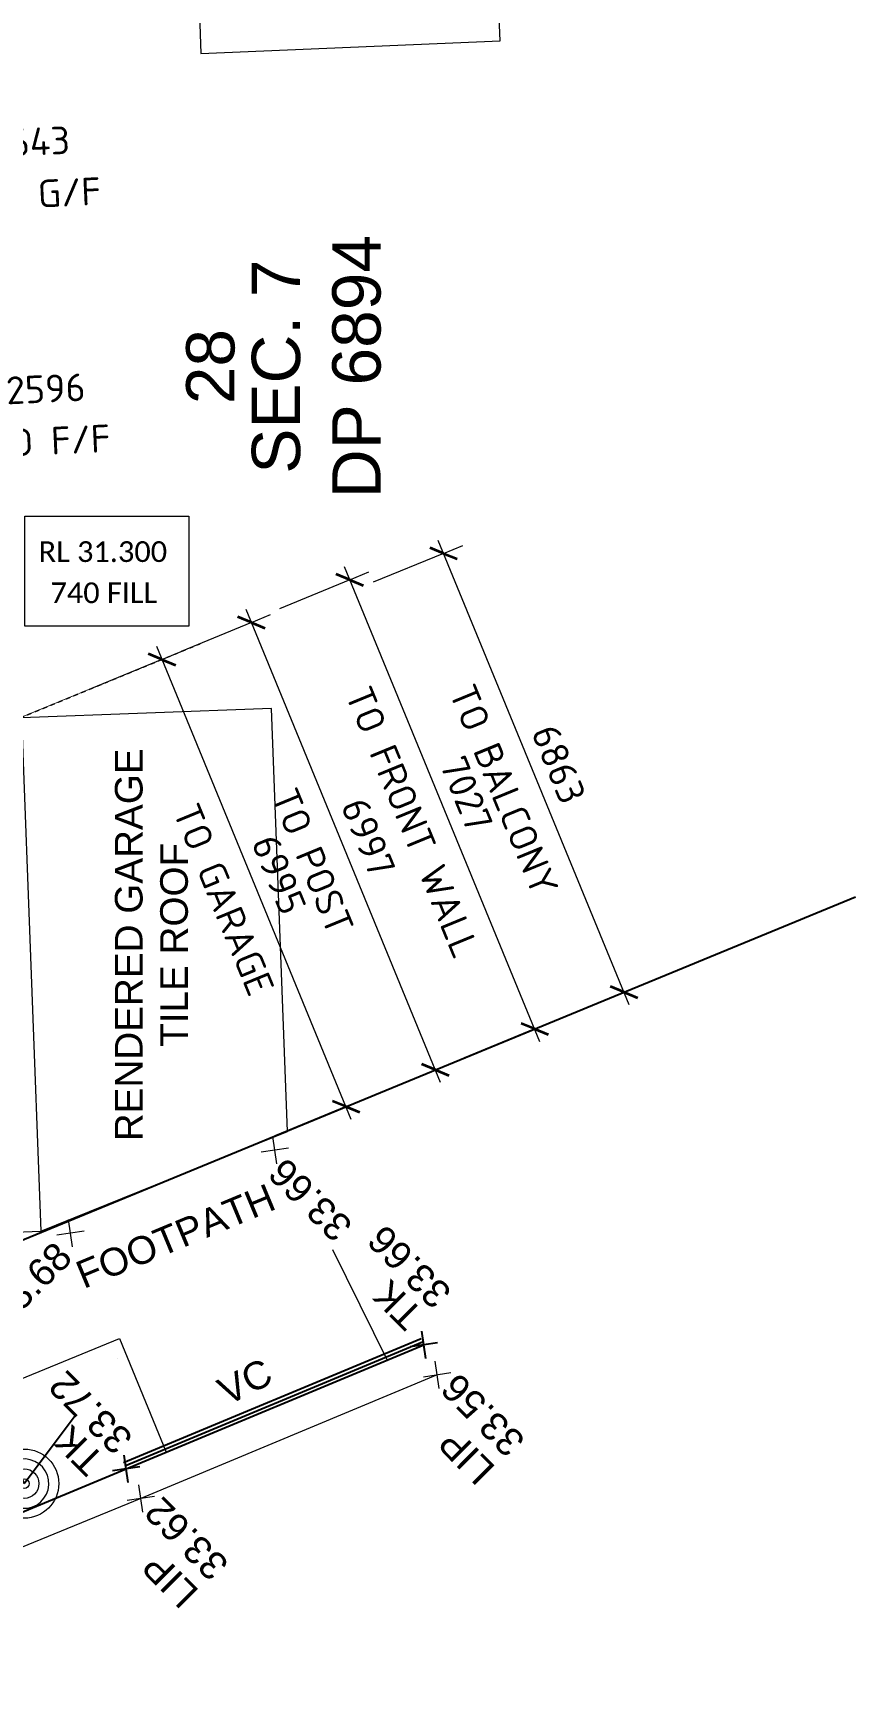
# Model space of a CAD drawing. Header units: millimetres. Extents: x 8828 to 55129, y -16380 to 46418.
# Drawn here: x 43231 to 55129, y -3418 to 20711 of the extents above; entities that cross this region are included whole.
import ezdxf

# ---------------------------------------------------------------- set-up
doc = ezdxf.new("R2010")
doc.units = ezdxf.units.MM
for name, pattern in [('Dash 2_5mm', [5, 2.5, -2.5]), ('IMPORT-12 _2_', [0]), ('IMPORT-OV_HD', [26200, 4500, -1000, 0, -5500, 9000, -1700, 4500, 0])]:
    doc.linetypes.add(name, pattern=pattern)
for name, color, linetype, lineweight in [('21522 - 49 Balls Head Road_ Waverton - DETAIL - Ver B_CLEAN_dwg', 8, 'Continuous', 9), ('A-ANNO-DIMS', 211, 'Continuous', 9), ('A-ANNO-DIMS-200', 211, 'Continuous', 9), ('A-DETL', 90, 'Continuous', 9), ('ADJOINING', 250, 'Continuous', 25), ('BUILD', 7, 'Continuous', 9), ('G-ANNO-TEXT', 231, 'Continuous', 9), ('KERB', 250, 'Continuous', 25), ('KERB_PT_CODE', 250, 'Continuous', 25), ('KERB_PT_HEIGHT', 250, 'Continuous', 25), ('LIP', 7, 'Continuous', 9), ('LIP_PT_CODE', 7, 'Continuous', 9), ('LIP_PT_HEIGHT', 7, 'Continuous', 9), ('SERV', 7, 'Continuous', 9), ('SERVELECT', 250, 'IMPORT-12 _2_', 25), ('SURFACE', 7, 'Continuous', 9), ('TEXT', 7, 'Continuous', 9), ('TEXT35', 7, 'Continuous', 9), ('TOPO', 7, 'Continuous', 9), ('TOPO_PT_HEIGHT', 7, 'Continuous', 9), ('TREE', 250, 'Continuous', 25)]:
    doc.layers.add(name, color=color, linetype=linetype, lineweight=lineweight)
doc.styles.add('Arial', font='arial.ttf', dxfattribs={"height": 400})
doc.styles.add('Arial_1', font='arial.ttf', dxfattribs={"height": 700})
doc.styles.add('Calibri', font='calibri.ttf', dxfattribs={"height": 300})
doc.styles.add('ISOCPEUR_2', font='ISOCPEUR.ttf', dxfattribs={"height": 400})
doc.dimstyles.new('BLUE_-_2_0mm_ISOCPEUR_2', dxfattribs={"dimscale": 304.8, "dimtxt": 401.101988, "dimasz": 0.984252, "dimexe": 0.984252, "dimexo": 0.0625, "dimgap": 0.19685, "dimtad": 1, "dimdec": 0, "dimzin": 0, "dimdsep": 46, "dimtxsty": 'ISOCPEUR_2', "dimblk1": 'OBLIQUE', "dimblk2": 'OBLIQUE', "dimsah": 1, "dimcen": 0.09, "dimdle": 0.656168, "dimazin": 0, "dimtfac": 1, "dimtdec": 4, "dimtix": 1, "dimtmove": 0, "dimatfit": 3, "dimfxl": 3.608924, "dimfxlon": 1, "dimtvp": 1, "dimtolj": 1, "dimtzin": 0, "dimarcsym": 2})
doc.dimstyles.new('BLUE_-_2_0mm_ISOCPEUR_2_2', dxfattribs={"dimscale": 304.8, "dimtxt": 401.101988, "dimasz": 0.984252, "dimexe": 0.984252, "dimexo": 0.0625, "dimgap": 0.19685, "dimtad": 1, "dimdec": 0, "dimzin": 0, "dimdsep": 46, "dimtxsty": 'ISOCPEUR_2', "dimblk1": 'OBLIQUE', "dimblk2": 'OBLIQUE', "dimsah": 1, "dimcen": 0.09, "dimdle": 0.656168, "dimazin": 0, "dimtfac": 1, "dimtdec": 4, "dimtix": 1, "dimtmove": 1, "dimatfit": 3, "dimfxl": 3.608924, "dimfxlon": 1, "dimtvp": 1, "dimtolj": 1, "dimtzin": 0, "dimarcsym": 2})
doc.dimstyles.new('PINK_-_2_0mm_ISOCPEUR_1', dxfattribs={"dimscale": 304.8, "dimtxt": 401.101988, "dimasz": 0.984252, "dimexe": 0.984252, "dimexo": 0.0625, "dimgap": 0.19685, "dimtad": 1, "dimdec": 0, "dimzin": 0, "dimdsep": 46, "dimtxsty": 'ISOCPEUR_2', "dimblk1": 'OBLIQUE', "dimblk2": 'OBLIQUE', "dimsah": 1, "dimcen": 0.09, "dimdle": 0.656168, "dimazin": 0, "dimtfac": 1, "dimtdec": 4, "dimtix": 1, "dimtmove": 1, "dimatfit": 3, "dimfxl": 3.608924, "dimfxlon": 1, "dimtvp": 1, "dimtolj": 1, "dimtzin": 0, "dimarcsym": 2})
doc.dimstyles.new('PINK_-_2_0mm_ISOCPEUR_2', dxfattribs={"dimscale": 304.8, "dimtxt": 401.101988, "dimasz": 0.984252, "dimexe": 0.984252, "dimexo": 0.0625, "dimgap": 0.19685, "dimtad": 1, "dimdec": 0, "dimzin": 0, "dimdsep": 46, "dimtxsty": 'ISOCPEUR_2', "dimblk1": 'OBLIQUE', "dimblk2": 'OBLIQUE', "dimsah": 1, "dimcen": 0.09, "dimdle": 0.656168, "dimazin": 0, "dimtfac": 1, "dimtdec": 4, "dimtix": 1, "dimtmove": 0, "dimatfit": 3, "dimfxl": 3.608924, "dimfxlon": 1, "dimtvp": 1, "dimtolj": 1, "dimtzin": 0, "dimarcsym": 2})

# ---------------------------------------------------------------- blocks, each defined once
blk = doc.blocks.new('21522 - 49 Balls Head Road_ Waverton - DETAIL - Ver B_CLEAN_dwg_PP-2011417-Site Plan')
at = {"layer": 'SERV', "color": 8}
for radius in [0.5, 0.214, 0.0714]:
    blk.add_circle((0.004, -1.347), radius, dxfattribs=at)
for start, end in [(90, 180), (360, 90), (180, 360)]:
    blk.add_arc((0.004, -1.347), 0.357, start, end, dxfattribs=at)
blk = doc.blocks.new('21522 - 49 Balls Head Road_ Waverton - DETAIL - Ver B_CLEAN_dwg_POINT_CROSS-2011420-Site Plan')
at = {"layer": 'LIP', "color": 8}
for p, q in [((-16835, -42001), (-16439, -41942)), ((-16607, -42170), (-16666, -41774))]:
    blk.add_line(p, q, dxfattribs=at)
blk = doc.blocks.new('21522 - 49 Balls Head Road_ Waverton - DETAIL - Ver B_CLEAN_dwg_POINT_CROSS-2011421-Site Plan')
at = {"layer": 'KERB', "color": 55}
for p, q in [((-16405, -41790), (-16009, -41732)), ((-16178, -41959), (-16237, -41563))]:
    blk.add_line(p, q, dxfattribs=at)
blk = doc.blocks.new('21522 - 49 Balls Head Road_ Waverton - DETAIL - Ver B_CLEAN_dwg_POINT_CROSS-2011422-Site Plan')
at = {"layer": 'TOPO', "color": 8}
for p, q in [((-11793, -43940), (-11397, -43882)), ((-11566, -44109), (-11625, -43713))]:
    blk.add_line(p, q, dxfattribs=at)
blk = doc.blocks.new('21522 - 49 Balls Head Road_ Waverton - DETAIL - Ver B_CLEAN_dwg_POINT_CROSS-2011423-Site Plan')
at = {"layer": 'KERB', "color": 55}
for p, q in [((-14611, -46096), (-14215, -46037)), ((-14383, -46264), (-14442, -45869))]:
    blk.add_line(p, q, dxfattribs=at)
blk = doc.blocks.new('21522 - 49 Balls Head Road_ Waverton - DETAIL - Ver B_CLEAN_dwg_POINT_CROSS-2011424-Site Plan')
at = {"layer": 'LIP', "color": 8}
for p, q in [((-14819, -46458), (-14878, -46062)), ((-15046, -46289), (-14650, -46230))]:
    blk.add_line(p, q, dxfattribs=at)
blk = doc.blocks.new('21522 - 49 Balls Head Road_ Waverton - DETAIL - Ver B_CLEAN_dwg_POINT_CROSS-2011446-Site Plan')
at = {"layer": 'TOPO', "color": 8}
for p, q in [((-12770, -41152), (-12828, -40757)), ((-12997, -40984), (-12601, -40925))]:
    blk.add_line(p, q, dxfattribs=at)
blk = doc.blocks.new('21522 - 49 Balls Head Road_ Waverton - DETAIL - Ver B_CLEAN_dwg_TREE-2011447-Site Plan')
at = {"layer": 'TREE', "color": 55}
for p, q in [((-0.0262, 0.4994), (-0.0099, 0.2709)), ((0.304, -0.0121), (0.4999, 0.013)), ((-0.4976, -0.0497), (-0.3106, -0.021)), ((0.0299, -0.3201), (0.0576, -0.4967))]:
    blk.add_line(p, q, dxfattribs=at)
at = {"layer": 'TREE', "color": 55, "flags": 128}
for points in [[(0.3386, 0.368), (0.0715, 0.0679), (0.3004, 0.3998)], [(-0.3616, 0.3455), (-0.1013, 0.0679), (-0.4074, 0.29)], [(0.3433, -0.3636), (0.0881, -0.0798), (0.3811, -0.3238)], [(-0.2859, -0.4103), (-0.0714, -0.1047), (-0.3301, -0.3757)]]:
    blk.add_lwpolyline(points, dxfattribs=at)
at = {"layer": 'TREE', "color": 55}
blk.add_circle((-0.0034, -0.0079), 0.025, dxfattribs=at)
for start, end in [(93.0053, 136.3056), (53.1289, 89.229), (1.5798, 47.3797), (144.5924, 180.5924), (319.6905, 356.4903), (185.7944, 228.6948), (276.6504, 313.3505), (235.1641, 272.664)]:
    blk.add_arc((0, 0), 0.5001, start, end, dxfattribs=at)
blk = doc.blocks.new('21522 - 49 Balls Head Road_ Waverton - DETAIL - Ver B_CLEAN_dwg-1460006-Site Plan')
at = {"layer": 'ADJOINING', "color": 55}
blk.add_line((-13236, -39427), (-7933, -52315), dxfattribs=at)
at = {"layer": 'BUILD', "color": 8, "flags": 128}
for points in [[(-12805, -39526), (-12768, -40525), (-11329, -44095), (-5209, -43864), (-5345, -40245), (-12768, -40525)], [(20773, -45647), (20650, -42247), (12401, -42547), (12319, -40503), (8145, -40645), (8216, -42708), (4264, -42843), (4449, -47174), (6413, -47090), (6615, -51822)]]:
    blk.add_lwpolyline(points, dxfattribs=at)
at = {"layer": 'KERB', "color": 55}
for p, q in [((-16161, -41742), (-14367, -46047)), ((-16115, -41722), (-14320, -46028))]:
    blk.add_line(p, q, dxfattribs=at)
at = {"layer": 'KERB', "color": 55, "flags": 128}
blk.add_lwpolyline([(-17696, -38176), (-16207, -41761), (-14413, -46067)], dxfattribs=at)
at = {"layer": 'LIP', "color": 8, "flags": 128}
blk.add_lwpolyline([(-14848, -46260), (-16637, -41972), (-18140, -38296), (-21147, -30986), (-22804, -26939), (-23718, -24668), (-26593, -17727)], dxfattribs=at)
at = {"layer": 'SERVELECT', "color": 55, "linetype": 'IMPORT-OV_HD', "flags": 128}
blk.add_lwpolyline([(-13593, -38692), (-16420, -40285), (-11329, -44095)], dxfattribs=at)
at = {"layer": 'SURFACE', "color": 8}
blk.add_line((-13033, -44745), (-14633, -45538), dxfattribs=at)
at = {"layer": 'SURFACE', "color": 8, "flags": 128}
blk.add_lwpolyline([(-21042, -29981), (-19286, -29695), (-18171, -32256), (-17159, -34656), (-15395, -39040), (-14323, -41663), (-15966, -42341)], dxfattribs=at)
for name, p, xscale, yscale, zscale, rotation in [('21522 - 49 Balls Head Road_ Waverton - DETAIL - Ver B_CLEAN_dwg_TREE-2011447-Site Plan', (-17276, -37237), 6000.000000000001, 6000.000000000001, 6000.000000000001, 8.46666666666695), ('21522 - 49 Balls Head Road_ Waverton - DETAIL - Ver B_CLEAN_dwg_PP-2011417-Site Plan', (-16622, -38953), 1000, 1000, 1000, 8.466666666666905)]:
    blk.add_blockref(name, p, dxfattribs=dict(xscale=xscale, yscale=yscale, zscale=zscale, rotation=rotation))
for name in ['21522 - 49 Balls Head Road_ Waverton - DETAIL - Ver B_CLEAN_dwg_POINT_CROSS-2011446-Site Plan', '21522 - 49 Balls Head Road_ Waverton - DETAIL - Ver B_CLEAN_dwg_POINT_CROSS-2011421-Site Plan', '21522 - 49 Balls Head Road_ Waverton - DETAIL - Ver B_CLEAN_dwg_POINT_CROSS-2011420-Site Plan', '21522 - 49 Balls Head Road_ Waverton - DETAIL - Ver B_CLEAN_dwg_POINT_CROSS-2011422-Site Plan', '21522 - 49 Balls Head Road_ Waverton - DETAIL - Ver B_CLEAN_dwg_POINT_CROSS-2011424-Site Plan', '21522 - 49 Balls Head Road_ Waverton - DETAIL - Ver B_CLEAN_dwg_POINT_CROSS-2011423-Site Plan']:
    blk.add_blockref(name, (0, 0))
at = {"layer": 'KERB_PT_CODE', "color": 7, "char_height": 400, "width": 852.09, "attachment_point": 1, "rotation": 45, "line_spacing_factor": 0.941778, "style": 'Arial'}
for insert in [(-16338, -41189), (-14230, -45801)]:
    blk.add_mtext('TK', dxfattribs=dict(at, insert=insert))
at = {"layer": 'KERB_PT_HEIGHT', "color": 7, "char_height": 400, "width": 1674.79, "attachment_point": 1, "rotation": 45, "line_spacing_factor": 0.941778, "style": 'Arial'}
for s, insert in [('33.72', (-16030, -41598)), ('33.66', (-13922, -46210))]:
    blk.add_mtext(s, dxfattribs=dict(at, insert=insert))
at = {"layer": 'LIP_PT_CODE', "char_height": 400, "width": 1003.89, "attachment_point": 1, "rotation": 45, "line_spacing_factor": 0.941778, "style": 'Arial'}
for insert in [(-18258, -42550), (-16470, -46838)]:
    blk.add_mtext('LIP', dxfattribs=dict(at, insert=insert))
at = {"layer": 'LIP_PT_HEIGHT', "char_height": 400, "width": 1674.79, "attachment_point": 1, "rotation": 45, "line_spacing_factor": 0.941778, "style": 'Arial'}
for s, insert in [('33.62', (-17855, -42985)), ('33.56', (-16067, -47273))]:
    blk.add_mtext(s, dxfattribs=dict(at, insert=insert))
at = {"layer": 'TEXT', "char_height": 400, "attachment_point": 2, "line_spacing_factor": 0.941778, "style": 'Arial'}
for s, insert, width, rotation in [('FOOTPATH', (-12654, -42397), 3628.71, 292.5581), ('VC', (-14765, -43390), 925.54, 296.8109)]:
    blk.add_mtext(s, dxfattribs=dict(at, insert=insert, width=width, rotation=rotation))
for s, insert, width in [('RENDERED GARAGE', (-8627, -41598), 6777.5), ('TILE ROOF', (-8627, -42253), 3520.97)]:
    blk.add_mtext(s, dxfattribs=dict(at, insert=insert, width=width))
at = {"layer": 'TEXT35', "char_height": 700, "attachment_point": 2, "line_spacing_factor": 0.941778, "style": 'Arial_1'}
for s, insert, width in [('28', (-264, -42628), 1302.61), ('SEC. 7', (-264, -43578), 3702.16), ('DP 6894', (-264, -44742), 4550.58)]:
    blk.add_mtext(s, dxfattribs=dict(at, insert=insert, width=width))
at = {"layer": 'TOPO_PT_HEIGHT', "char_height": 400, "width": 1674.79, "attachment_point": 1, "line_spacing_factor": 0.941778, "style": 'Arial'}
for s, insert, rotation in [('33.68', (-13880, -39735), 315), ('33.66', (-12954, -44777), 45)]:
    blk.add_mtext(s, dxfattribs=dict(at, insert=insert, rotation=rotation))
blk = doc.blocks.new('DIMBLOCK1-Site Plan')
at = {"layer": 'A-ANNO-DIMS-200'}
for p, q in [((47829, 5003), (45016, 11841)), ((45092, 11656), (44074, 11238)), ((45092, 11656), (45369, 11770)), ((47753, 5188), (46736, 4769)), ((47753, 5188), (48031, 5302))]:
    blk.add_line(p, q, dxfattribs=at)
at = {"layer": 'A-ANNO-DIMS-200', "lineweight": 35}
for p, q in [((45092, 11656), (44896, 11738)), ((45092, 11656), (45287, 11575)), ((47753, 5188), (47558, 5269)), ((47753, 5188), (47949, 5106))]:
    blk.add_line(p, q, dxfattribs=at)
at = {"layer": 'A-ANNO-DIMS-200', "color": 0, "char_height": 400, "attachment_point": 1, "rotation": 292.3667, "line_spacing_factor": 1.135194, "style": 'ISOCPEUR_2'}
for s, insert, width in [('TO GARAGE', (45612, 9615), 3387.42), ('6995', (46747, 9161), 1344.07)]:
    blk.add_mtext(s, dxfattribs=dict(at, insert=insert, width=width))
blk = doc.blocks.new('_Oblique')
at = {"color": 0, "linetype": 'ByBlock', "lineweight": -2}
blk.add_line((-0.5, -0.5), (0.5, 0.5), dxfattribs=at)
blk = doc.blocks.new('DIMBLOCK4-Site Plan')
at = {"layer": 'A-ANNO-DIMS-200'}
for p, q in [((39913, 17917), (39899, 18216)), ((41553, 17992), (41540, 18291)), ((41753, 18001), (39713, 17908)), ((39913, 17917), (39963, 16818)), ((41553, 17992), (41604, 16893))]:
    blk.add_line(p, q, dxfattribs=at)
at = {"layer": 'A-ANNO-DIMS-200', "lineweight": 35}
for p, q in [((41553, 17992), (41697, 18148)), ((39913, 17917), (39770, 17760)), ((39913, 17917), (40056, 18073)), ((41553, 17992), (41410, 17835))]:
    blk.add_line(p, q, dxfattribs=at)
at = {"layer": 'A-ANNO-DIMS-200'}
blk.add_ellipse((42737, 18045), major_axis=(2004, 91), ratio=0.376199, start_param=1.570796, end_param=3.141593, dxfattribs=at)
at = {"layer": 'A-ANNO-DIMS-200', "color": 0, "char_height": 400, "attachment_point": 1, "rotation": 2.6083, "line_spacing_factor": 1.135194, "style": 'ISOCPEUR_2'}
for s, insert, width in [('1643', (42679, 19320), 1289.58), ('TO G/F', (42373, 18548), 2106.92)]:
    blk.add_mtext(s, dxfattribs=dict(at, insert=insert, width=width))
blk = doc.blocks.new('DIMBLOCK7-Site Plan')
at = {"layer": 'A-ANNO-DIMS-200'}
for p, q in [((39106, 14669), (39006, 16852)), ((41699, 14788), (41686, 15087)), ((41899, 14797), (38906, 14660)), ((41699, 14788), (41750, 13689)), ((39106, 14669), (39119, 14370))]:
    blk.add_line(p, q, dxfattribs=at)
at = {"layer": 'A-ANNO-DIMS-200', "lineweight": 35}
for p, q in [((39106, 14669), (39249, 14826)), ((41699, 14788), (41556, 14631)), ((41699, 14788), (41842, 14944)), ((39106, 14669), (38963, 14513))]:
    blk.add_line(p, q, dxfattribs=at)
at = {"layer": 'A-ANNO-DIMS-200'}
blk.add_ellipse((42869, 14841), major_axis=(2466, 112), ratio=0.155185, start_param=1.570796, end_param=3.141593, dxfattribs=at)
at = {"layer": 'A-ANNO-DIMS-200', "color": 0, "char_height": 400, "attachment_point": 1, "rotation": 2.6083, "line_spacing_factor": 1.135194, "style": 'ISOCPEUR_2'}
for s, insert, width in [('2596', (42827, 15744), 1344.07), ('TO F/F', (42563, 14975), 2061.51)]:
    blk.add_mtext(s, dxfattribs=dict(at, insert=insert, width=width))
blk = doc.blocks.new('DIMBLOCK10-Site Plan')
at = {"layer": 'A-ANNO-DIMS-200'}
for p, q in [((49124, 5536), (46309, 12376)), ((46386, 12191), (45368, 11772)), ((46386, 12191), (46663, 12305)), ((49048, 5720), (49325, 5835)), ((49048, 5720), (48031, 5302))]:
    blk.add_line(p, q, dxfattribs=at)
at = {"layer": 'A-ANNO-DIMS-200', "lineweight": 35}
for p, q in [((46386, 12191), (46190, 12272)), ((46386, 12191), (46581, 12109)), ((49048, 5720), (48852, 5802)), ((49048, 5720), (49244, 5639))]:
    blk.add_line(p, q, dxfattribs=at)
at = {"layer": 'A-ANNO-DIMS-200', "color": 0, "char_height": 400, "attachment_point": 1, "rotation": 292.3667, "line_spacing_factor": 1.135194, "style": 'ISOCPEUR_2'}
for s, insert, width in [('TO POST', (47034, 9837), 2579.16), ('6997', (48041, 9695), 1344.07)]:
    blk.add_mtext(s, dxfattribs=dict(at, insert=insert, width=width))
blk = doc.blocks.new('DIMBLOCK11-Site Plan')
at = {"layer": 'A-ANNO-DIMS-200'}
for p, q in [((47809, 12809), (46792, 12390)), ((50559, 6126), (47733, 12994)), ((47809, 12809), (48086, 12923)), ((50483, 6311), (49465, 5892)), ((50483, 6311), (50760, 6425))]:
    blk.add_line(p, q, dxfattribs=at)
at = {"layer": 'A-ANNO-DIMS-200', "lineweight": 35}
for p, q in [((47809, 12809), (47613, 12890)), ((47809, 12809), (48005, 12727)), ((50483, 6311), (50287, 6392)), ((50483, 6311), (50678, 6229))]:
    blk.add_line(p, q, dxfattribs=at)
at = {"layer": 'A-ANNO-DIMS-200', "color": 0, "char_height": 400, "attachment_point": 1, "rotation": 292.3667, "line_spacing_factor": 1.135194, "style": 'ISOCPEUR_2'}
for s, insert, width in [('TO FRONT WALL', (48106, 11309), 4831.39), ('7027', (49470, 10299), 1344.07)]:
    blk.add_mtext(s, dxfattribs=dict(at, insert=insert, width=width))
blk = doc.blocks.new('DIMBLOCK12-Site Plan')
at = {"layer": 'A-ANNO-DIMS-200', "lineweight": 35}
for p, q in [((49166, 13190), (48970, 13272)), ((49166, 13190), (49362, 13109)), ((51777, 6844), (51582, 6925)), ((51777, 6844), (51973, 6762))]:
    blk.add_line(p, q, dxfattribs=at)
at = {"layer": 'A-ANNO-DIMS-200'}
for p, q in [((51853, 6659), (49090, 13375)), ((49166, 13190), (49443, 13304)), ((49166, 13190), (48148, 12772)), ((51777, 6844), (50760, 6425)), ((51777, 6844), (52055, 6958))]:
    blk.add_line(p, q, dxfattribs=at)
at = {"layer": 'A-ANNO-DIMS-200', "color": 0, "char_height": 400, "attachment_point": 1, "rotation": 292.3667, "line_spacing_factor": 1.135194, "style": 'ISOCPEUR_2'}
for s, insert, width in [('TO BALCONY', (49608, 11339), 3723.44), ('6863', (50796, 10756), 1344.07)]:
    blk.add_mtext(s, dxfattribs=dict(at, insert=insert, width=width))

msp = doc.modelspace()

# ---------------------------------------------------------------- linework, layer by layer
at = {"layer": 'A-DETL', "linetype": 'Dash 2_5mm', "lineweight": 18}
for p, q in [((34455.4, 7279.5), (45645.1, 11883.9)), ((36175.4, 7989.5), (44258.5, 11313.9))]:
    msp.add_line(p, q, dxfattribs=at)
at = {"layer": 'G-ANNO-TEXT', "color": 7, "flags": 128}
msp.add_lwpolyline([(43107.1, 13728.5), (45479.1, 13728.5), (45479.1, 12136.5), (43107.1, 12136.5)], close=True, dxfattribs=at)

# ---------------------------------------------------------------- block references
at = {"layer": '21522 - 49 Balls Head Road_ Waverton - DETAIL - Ver B_CLEAN_dwg', "rotation": 89.9999999999999}
msp.add_blockref('21522 - 49 Balls Head Road_ Waverton - DETAIL - Ver B_CLEAN_dwg-1460006-Site Plan', (2813.2, 16155.2), dxfattribs=at)

# ---------------------------------------------------------------- texts
at = {"layer": 'G-ANNO-TEXT', "color": 7, "char_height": 300, "attachment_point": 1, "style": 'Calibri'}
for s, insert, width in [('RL 31.300', (43307.1, 13365.4), 2372.995), ('740 FILL', (43479.1, 12770.1), 1972.151)]:
    msp.add_mtext(s, dxfattribs=dict(at, insert=insert, width=width))

# ---------------------------------------------------------------- dimensions: what is measured, and where the dimension line sits
at = {"layer": 'A-ANNO-DIMS'}
for base, p1, p2, text, dimstyle, override, picture, middle in [((39912.7, 17916.8), (41603.5, 16892.7), (39962.7, 16817.9), '<>\\XTO G/F', 'BLUE_-_2_0mm_ISOCPEUR_2_2', {"dimpost": '<>', "dimfxl": 1642.509152}, 'DIMBLOCK4-Site Plan', (42703, 18787)), ((39105.7, 14669.5), (41749.5, 13688.8), (39006.3, 16851.7), '<>\\XTO F/F', 'PINK_-_2_0mm_ISOCPEUR_1', {"dimpost": '<>', "dimfxl": 4186.85046}, 'DIMBLOCK7-Site Plan', (42851.7, 15211.4))]:
    dim = msp.add_linear_dim(base=base, p1=p1, p2=p2, angle=2.60833, text=text, dimstyle=dimstyle, override=override, dxfattribs=at)
    dim.commit()
    dim.dimension.update_dxf_attribs({"geometry": picture, "text_midpoint": middle, "dimtype": 160, "text_rotation": 2.60833})
for base, p1, p2, text, dimstyle, override, picture, middle in [((49165.7, 13190.3), (50760.1, 6425), (48148.5, 12771.7), '<>\\XTO BALCONY', 'PINK_-_2_0mm_ISOCPEUR_2', {"dimpost": '<>', "dimfxl": 6863.072248}, 'DIMBLOCK12-Site Plan', (50471.6, 10016.9)), ((47808.9, 12808.7), (49465.4, 5892.2), (46791.6, 12390.1), '<>\\XTO FRONT WALL', 'BLUE_-_2_0mm_ISOCPEUR_2', {"dimpost": '<>', "dimfxl": 7026.515657}, 'DIMBLOCK11-Site Plan', (49145.8, 9559.8)), ((46385.6, 12190.8), (48030.8, 5301.9), (45368.3, 11772.2), '<>\\XTO POST', 'BLUE_-_2_0mm_ISOCPEUR_2', {"dimpost": '<>', "dimfxl": 6996.716106}, 'DIMBLOCK10-Site Plan', (47716.8, 8955.7)), ((45091.7, 11656.2), (46736.1, 4769.2), (44074.4, 11237.6), '<>\\XTO GARAGE', 'BLUE_-_2_0mm_ISOCPEUR_2', {"dimpost": '<>', "dimfxl": 6994.646912}, 'DIMBLOCK1-Site Plan', (46422.5, 8421.9))]:
    dim = msp.add_linear_dim(base=base, p1=p1, p2=p2, angle=292.36667, text=text, dimstyle=dimstyle, override=override, dxfattribs=at)
    dim.commit()
    dim.dimension.update_dxf_attribs({"geometry": picture, "text_midpoint": middle})

doc.saveas('drawing.dxf')
